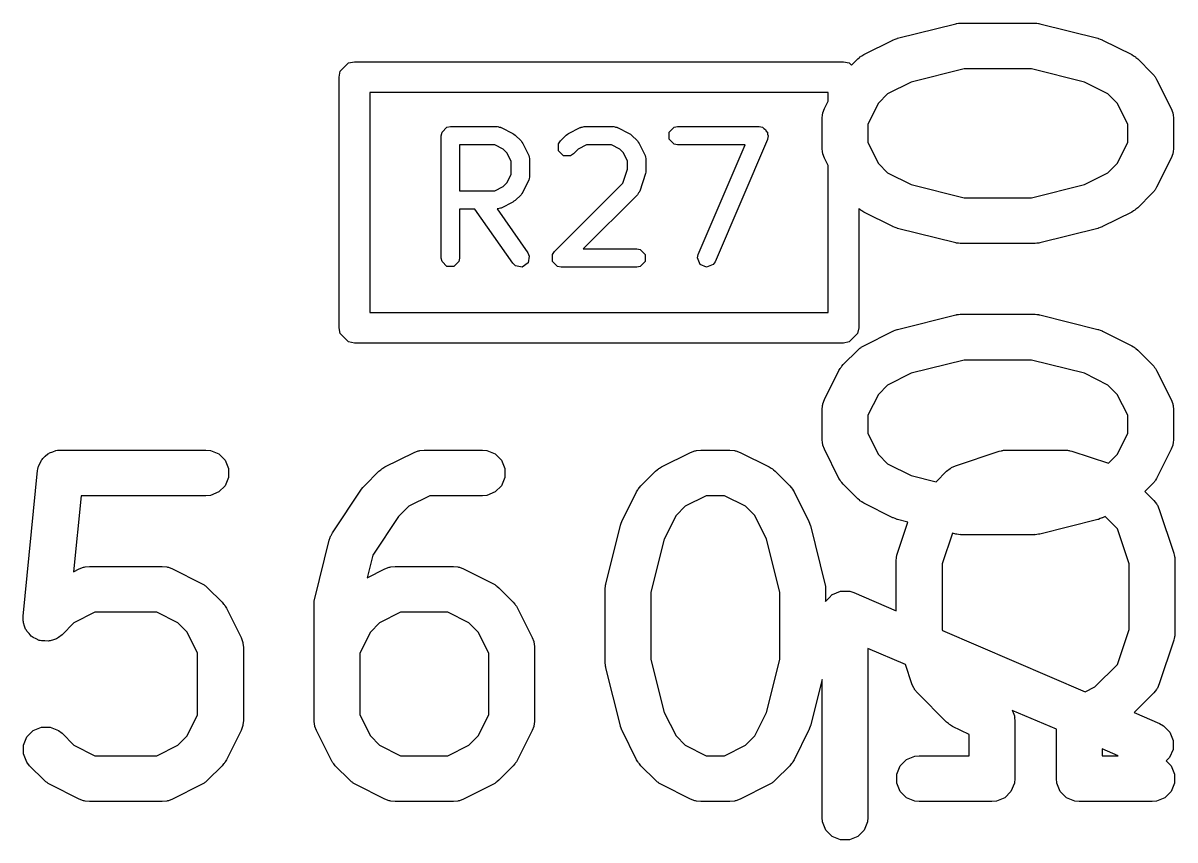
# Model space of a CAD drawing. Header units: millimetres. Extents: x 129 to 276, y -185 to -58.
# Drawn here: x 151.116 to 154.885, y -85.835 to -83.163 of the extents above; entities that cross this region are included whole.
import ezdxf

# ---------------------------------------------------------------- set-up
doc = ezdxf.new("R2010")
doc.units = ezdxf.units.MM
doc.layers.add('F.Fab', color=9, linetype='CONTINUOUS', true_color=0xafafaf)

msp = doc.modelspace()

# ---------------------------------------------------------------- linework, layer by layer
at = {"layer": 'F.Fab', "linetype": 'CONTINUOUS'}
for p, q in [((153.977105, -83.212953), (154.167581, -83.165334)), ((154.167581, -83.165334), (154.170117, -83.164958)), ((154.170117, -83.164958), (154.171139, -83.164536)), ((154.171139, -83.164536), (154.176651, -83.163993)), ((154.176651, -83.163993), (154.182125, -83.163184)), ((154.182125, -83.163184), (154.183217, -83.163346)), ((154.183217, -83.163346), (154.185771, -83.163095)), ((154.185771, -83.163095), (154.423866, -83.163095)), ((154.423866, -83.163095), (154.426419, -83.163346)), ((154.426419, -83.163346), (154.427512, -83.163184)), ((154.427512, -83.163184), (154.432985, -83.163993)), ((154.432985, -83.163993), (154.438498, -83.164536)), ((154.438498, -83.164536), (154.439519, -83.164958)), ((154.439519, -83.164958), (154.442056, -83.165334)), ((154.442056, -83.165334), (154.632532, -83.212953)), ((153.866516, -83.266251), (153.961754, -83.218632)), ((153.961754, -83.218632), (153.962823, -83.218222)), ((153.962823, -83.218222), (153.963259, -83.2179)), ((153.963259, -83.2179), (153.969395, -83.215707)), ((153.969395, -83.215707), (153.975485, -83.213377)), ((153.975485, -83.213377), (153.976025, -83.213338)), ((153.976025, -83.213338), (153.977105, -83.212953)), ((154.632532, -83.212953), (154.633611, -83.213338)), ((154.633611, -83.213338), (154.634151, -83.213377)), ((154.634151, -83.213377), (154.640232, -83.215704)), ((154.640232, -83.215704), (154.646378, -83.2179)), ((154.646378, -83.2179), (154.646813, -83.218222)), ((154.646813, -83.218222), (154.647883, -83.218632)), ((154.647883, -83.218632), (154.743121, -83.266251)), ((153.826326, -83.300998), (153.847024, -83.2803)), ((153.847024, -83.2803), (153.852773, -83.275581)), ((153.852773, -83.275581), (153.854073, -83.274083)), ((153.854073, -83.274083), (153.856332, -83.272661)), ((153.856332, -83.272661), (153.858389, -83.270973)), ((153.858389, -83.270973), (153.860216, -83.270215)), ((153.860216, -83.270215), (153.866516, -83.266251)), ((154.743121, -83.266251), (154.749417, -83.270214)), ((154.749417, -83.270214), (154.751247, -83.270972)), ((154.751247, -83.270972), (154.753305, -83.272661)), ((154.753305, -83.272661), (154.755564, -83.274083)), ((154.755564, -83.274083), (154.756863, -83.275581)), ((154.756863, -83.275581), (154.762612, -83.280299)), ((154.762612, -83.280299), (154.810232, -83.327918)), ((152.15, -83.34), (152.153806, -83.320866)), ((152.153806, -83.320866), (152.180866, -83.293806)), ((152.180866, -83.293806), (152.2, -83.29)), ((152.2, -83.29), (153.8, -83.29)), ((153.8, -83.29), (153.819134, -83.293806)), ((153.819134, -83.293806), (153.826326, -83.300998)), ((154.195005, -83.313095), (154.021471, -83.356478)), ((154.414632, -83.313095), (154.195005, -83.313095)), ((154.588166, -83.356478), (154.414632, -83.313095)), ((152.15, -84.16), (152.15, -83.34)), ((154.021471, -83.356478), (153.944484, -83.394972)), ((154.665153, -83.394972), (154.588166, -83.356478)), ((154.810232, -83.327918), (154.81495, -83.333667)), ((154.81495, -83.333667), (154.81645, -83.334968)), ((154.81645, -83.334968), (154.817872, -83.337227)), ((154.817872, -83.337227), (154.81956, -83.339284)), ((154.81956, -83.339284), (154.820317, -83.341111)), ((154.820317, -83.341111), (154.824282, -83.347411)), ((154.824282, -83.347411), (154.871901, -83.442649)), ((152.25, -83.39), (152.25, -84.11)), ((153.75, -83.39), (152.25, -83.39)), ((153.75, -83.418123), (153.75, -83.39)), ((153.944484, -83.394972), (153.914077, -83.425379)), ((154.695561, -83.425379), (154.665153, -83.394972)), ((153.737737, -83.442649), (153.75, -83.418123)), ((153.914077, -83.425379), (153.879819, -83.493895)), ((154.729819, -83.493895), (154.695561, -83.425379)), ((153.729819, -83.47619), (153.73126, -83.461558)), ((153.729819, -83.571428), (153.729819, -83.47619)), ((153.73126, -83.461558), (153.732291, -83.459068)), ((153.732291, -83.459068), (153.732482, -83.456381)), ((153.732482, -83.456381), (153.737737, -83.442649)), ((154.871901, -83.442649), (154.877156, -83.45638)), ((154.877156, -83.45638), (154.877347, -83.459069)), ((154.877347, -83.459069), (154.878378, -83.461558)), ((154.878378, -83.461558), (154.879819, -83.47619)), ((154.879819, -83.47619), (154.879819, -83.571428)), ((152.48657, -83.520446), (152.502805, -83.504211)), ((152.502805, -83.504211), (152.514286, -83.501927)), ((152.514286, -83.501927), (152.666667, -83.501927)), ((152.666667, -83.501927), (152.668141, -83.50222)), ((152.668141, -83.50222), (152.668793, -83.502003)), ((152.668793, -83.502003), (152.673429, -83.503272)), ((152.673429, -83.503272), (152.678148, -83.504211)), ((152.678148, -83.504211), (152.678634, -83.504697)), ((152.678634, -83.504697), (152.680084, -83.505094)), ((152.680084, -83.505094), (152.718179, -83.524142)), ((152.900869, -83.524142), (152.938965, -83.505094)), ((152.938965, -83.505094), (152.940413, -83.504697)), ((152.940413, -83.504697), (152.9409, -83.504211)), ((152.9409, -83.504211), (152.945611, -83.503273)), ((152.945611, -83.503273), (152.950255, -83.502002)), ((152.950255, -83.502002), (152.950908, -83.502219)), ((152.950908, -83.502219), (152.952381, -83.501927)), ((152.952381, -83.501927), (153.047619, -83.501927)), ((153.047619, -83.501927), (153.049093, -83.50222)), ((153.049093, -83.50222), (153.049745, -83.502003)), ((153.049745, -83.502003), (153.054381, -83.503272)), ((153.054381, -83.503272), (153.0591, -83.504211)), ((153.0591, -83.504211), (153.059586, -83.504697)), ((153.059586, -83.504697), (153.061036, -83.505094)), ((153.061036, -83.505094), (153.099131, -83.524142)), ((153.229426, -83.520446), (153.245661, -83.504211)), ((153.245661, -83.504211), (153.257142, -83.501927)), ((153.257142, -83.501927), (153.523809, -83.501927)), ((153.523809, -83.501927), (153.524057, -83.501976)), ((153.524057, -83.501976), (153.524174, -83.50193)), ((153.524174, -83.50193), (153.524477, -83.502059)), ((153.524477, -83.502059), (153.53529, -83.504211)), ((153.53529, -83.504211), (153.539634, -83.508555)), ((153.539634, -83.508555), (153.54528, -83.510975)), ((153.54528, -83.510975), (153.54743, -83.516351)), ((153.879819, -83.493895), (153.879819, -83.553723)), ((154.729819, -83.553723), (154.729819, -83.493895)), ((152.484286, -83.531927), (152.48657, -83.520446)), ((152.484286, -83.931927), (152.484286, -83.531927)), ((152.718179, -83.524142), (152.721982, -83.527094)), ((152.721982, -83.527094), (152.725975, -83.529762)), ((152.725975, -83.529762), (152.745023, -83.548809)), ((152.745023, -83.548809), (152.747699, -83.552815)), ((152.867522, -83.558541), (152.874025, -83.548808)), ((152.874025, -83.548808), (152.893073, -83.529761)), ((152.893073, -83.529761), (152.897072, -83.527089)), ((152.897072, -83.527089), (152.900869, -83.524142)), ((153.099131, -83.524142), (153.102927, -83.527089)), ((153.102927, -83.527089), (153.106927, -83.529761)), ((153.106927, -83.529761), (153.125974, -83.548808)), ((153.125974, -83.548808), (153.128645, -83.552805)), ((153.229426, -83.543408), (153.229426, -83.520446)), ((153.245661, -83.559643), (153.229426, -83.543408)), ((153.551383, -83.543745), (153.379954, -83.943745)), ((153.54743, -83.516351), (153.551525, -83.520446)), ((153.551435, -83.543497), (153.551383, -83.543745)), ((153.551525, -83.543408), (153.551435, -83.543497)), ((153.551525, -83.520446), (153.551525, -83.526587)), ((153.551525, -83.526587), (153.553807, -83.532292)), ((153.553807, -83.532292), (153.551525, -83.543074)), ((153.551525, -83.543074), (153.551525, -83.543408)), ((152.659584, -83.561927), (152.544286, -83.561927)), ((152.544286, -83.561927), (152.544286, -83.711451)), ((152.686991, -83.57563), (152.659584, -83.561927)), ((152.699153, -83.587793), (152.686991, -83.57563)), ((152.712857, -83.6152), (152.699153, -83.587793)), ((152.747699, -83.552815), (152.750642, -83.556606)), ((152.750642, -83.556606), (152.76969, -83.594702)), ((152.867521, -83.581501), (152.867522, -83.558541)), ((152.883757, -83.597738), (152.867521, -83.581501)), ((152.932055, -83.575631), (152.916451, -83.591236)), ((152.959464, -83.561927), (152.932055, -83.575631)), ((153.040536, -83.561927), (152.959464, -83.561927)), ((153.067942, -83.57563), (153.040536, -83.561927)), ((153.080106, -83.587794), (153.067942, -83.57563)), ((153.093809, -83.615199), (153.080106, -83.587794)), ((153.128645, -83.552805), (153.131595, -83.556606)), ((153.131595, -83.556606), (153.150642, -83.594702)), ((153.257142, -83.561927), (153.245661, -83.559643)), ((153.478313, -83.561927), (153.257142, -83.561927)), ((153.324806, -83.920109), (153.478313, -83.561927)), ((153.73126, -83.58606), (153.729819, -83.571428)), ((153.732291, -83.588549), (153.73126, -83.58606)), ((153.732482, -83.591237), (153.732291, -83.588549)), ((153.879819, -83.553723), (153.914077, -83.622239)), ((154.695561, -83.622238), (154.729819, -83.553723)), ((154.877347, -83.588548), (154.877156, -83.591238)), ((154.878378, -83.58606), (154.877347, -83.588548)), ((154.879819, -83.571428), (154.878378, -83.58606)), ((152.712857, -83.658177), (152.712857, -83.6152)), ((152.76969, -83.594702), (152.770086, -83.59615)), ((152.770086, -83.59615), (152.770573, -83.596637)), ((152.770573, -83.596637), (152.77151, -83.601348)), ((152.77151, -83.601348), (152.772782, -83.605992)), ((152.772782, -83.605992), (152.772564, -83.606645)), ((152.772564, -83.606645), (152.772857, -83.608118)), ((152.772857, -83.608118), (152.772857, -83.66526)), ((152.906717, -83.597739), (152.883757, -83.597738)), ((152.916451, -83.591236), (152.906717, -83.597739)), ((153.093809, -83.641343), (153.093809, -83.615199)), ((153.150642, -83.594702), (153.151038, -83.59615)), ((153.151038, -83.59615), (153.151525, -83.596637)), ((153.151525, -83.596637), (153.152463, -83.601356)), ((153.152463, -83.601356), (153.153733, -83.605992)), ((153.153733, -83.605992), (153.153515, -83.606643)), ((153.153515, -83.606643), (153.153809, -83.608118)), ((153.153809, -83.608118), (153.153809, -83.646213)), ((153.737737, -83.604969), (153.732482, -83.591237)), ((153.75, -83.629495), (153.737737, -83.604969)), ((153.914077, -83.622239), (153.944484, -83.652646)), ((154.665153, -83.652645), (154.695561, -83.622238)), ((154.871901, -83.604969), (154.824282, -83.700207)), ((154.877156, -83.591238), (154.871901, -83.604969)), ((152.699153, -83.685584), (152.712857, -83.658177)), ((153.078539, -83.687152), (153.093809, -83.641343)), ((153.15227, -83.655699), (153.133223, -83.712843)), ((153.15287, -83.650928), (153.15227, -83.655699)), ((153.153809, -83.646213), (153.15287, -83.650928)), ((153.75, -84.11), (153.75, -83.629495)), ((153.944484, -83.652646), (154.021471, -83.691139)), ((154.588166, -83.691139), (154.665153, -83.652645)), ((152.659584, -83.711451), (152.686991, -83.697747)), ((152.686991, -83.697747), (152.699153, -83.685584)), ((152.76969, -83.678676), (152.750642, -83.716772)), ((152.770086, -83.677227), (152.76969, -83.678676)), ((152.770573, -83.676741), (152.770086, -83.677227)), ((152.77151, -83.672029), (152.770573, -83.676741)), ((152.772782, -83.667386), (152.77151, -83.672029)), ((152.772857, -83.66526), (152.772564, -83.666732)), ((152.772564, -83.666732), (152.772782, -83.667386)), ((152.854977, -83.910714), (153.078539, -83.687152)), ((154.021471, -83.691139), (154.195005, -83.734523)), ((154.414632, -83.734523), (154.588166, -83.691139)), ((154.824282, -83.700207), (154.820317, -83.706506)), ((152.544286, -83.711451), (152.659584, -83.711451)), ((152.745023, -83.724569), (152.725975, -83.743616)), ((152.747699, -83.720562), (152.745023, -83.724569)), ((152.750642, -83.716772), (152.747699, -83.720562)), ((153.125975, -83.724569), (152.948616, -83.901927)), ((153.126809, -83.723319), (153.125975, -83.724569)), ((153.127425, -83.723012), (153.126809, -83.723319)), ((153.129809, -83.71883), (153.127425, -83.723012)), ((153.132478, -83.714836), (153.129809, -83.71883)), ((153.133223, -83.712843), (153.132478, -83.714149)), ((153.132478, -83.714149), (153.132478, -83.714836)), ((154.195005, -83.734523), (154.414632, -83.734523)), ((154.810232, -83.7197), (154.762612, -83.767319)), ((154.81495, -83.71395), (154.810232, -83.7197)), ((154.81645, -83.71265), (154.81495, -83.71395)), ((154.817872, -83.71039), (154.81645, -83.71265)), ((154.81956, -83.708334), (154.817872, -83.71039)), ((154.820317, -83.706506), (154.81956, -83.708334)), ((152.593904, -83.771451), (152.544286, -83.771451)), ((152.544286, -83.771451), (152.544286, -83.931927)), ((152.71828, -83.94913), (152.593904, -83.771451)), ((152.668141, -83.771157), (152.667085, -83.771367)), ((152.667085, -83.771367), (152.767434, -83.914723)), ((152.668793, -83.771375), (152.668141, -83.771157)), ((152.673429, -83.770105), (152.668793, -83.771375)), ((152.678148, -83.769167), (152.673429, -83.770105)), ((152.678634, -83.76868), (152.678148, -83.769167)), ((152.680084, -83.768284), (152.678634, -83.76868)), ((152.718179, -83.749236), (152.680084, -83.768284)), ((152.721982, -83.746283), (152.718179, -83.749236)), ((152.725975, -83.743616), (152.721982, -83.746283)), ((153.852773, -83.772036), (153.85, -83.76976)), ((153.85, -83.76976), (153.85, -84.16)), ((153.854073, -83.773535), (153.852773, -83.772036)), ((153.856332, -83.774956), (153.854073, -83.773535)), ((153.858389, -83.776645), (153.856332, -83.774956)), ((153.860216, -83.777402), (153.858389, -83.776645)), ((153.866516, -83.781367), (153.860216, -83.777402)), ((154.749417, -83.777403), (154.743121, -83.781367)), ((154.751247, -83.776646), (154.749417, -83.777403)), ((154.753305, -83.774956), (154.751247, -83.776646)), ((154.755564, -83.773535), (154.753305, -83.774956)), ((154.756863, -83.772036), (154.755564, -83.773535)), ((154.762612, -83.767319), (154.756863, -83.772036)), ((153.961754, -83.828986), (153.866516, -83.781367)), ((154.743121, -83.781367), (154.647883, -83.828986)), ((153.962823, -83.829395), (153.961754, -83.828986)), ((153.963259, -83.829718), (153.962823, -83.829395)), ((153.969395, -83.83191), (153.963259, -83.829718)), ((153.975485, -83.834241), (153.969395, -83.83191)), ((153.976025, -83.834279), (153.975485, -83.834241)), ((153.977105, -83.834665), (153.976025, -83.834279)), ((154.167581, -83.882284), (153.977105, -83.834665)), ((154.632532, -83.834665), (154.442056, -83.882284)), ((154.633611, -83.834279), (154.632532, -83.834665)), ((154.634151, -83.834241), (154.633611, -83.834279)), ((154.640232, -83.831913), (154.634151, -83.834241)), ((154.646378, -83.829718), (154.640232, -83.831913)), ((154.646813, -83.829395), (154.646378, -83.829718)), ((154.647883, -83.828986), (154.646813, -83.829395)), ((154.170117, -83.882659), (154.167581, -83.882284)), ((154.171139, -83.883082), (154.170117, -83.882659)), ((154.176651, -83.883624), (154.171139, -83.883082)), ((154.182125, -83.884434), (154.176651, -83.883624)), ((154.183217, -83.884271), (154.182125, -83.884434)), ((154.185771, -83.884523), (154.183217, -83.884271)), ((154.423866, -83.884523), (154.185771, -83.884523)), ((154.426419, -83.884271), (154.423866, -83.884523)), ((154.427512, -83.884434), (154.426419, -83.884271)), ((154.432985, -83.883624), (154.427512, -83.884434)), ((154.438498, -83.883082), (154.432985, -83.883624)), ((154.439519, -83.882659), (154.438498, -83.883082)), ((154.442056, -83.882284), (154.439519, -83.882659)), ((152.767434, -83.914723), (152.772146, -83.925438)), ((152.772146, -83.925438), (152.768156, -83.948049)), ((152.848474, -83.920446), (152.848476, -83.920443)), ((152.848474, -83.943408), (152.848474, -83.920446)), ((152.848476, -83.920443), (152.854977, -83.910714)), ((152.948616, -83.901927), (153.123809, -83.901927)), ((153.123809, -83.901927), (153.13529, -83.904211)), ((153.13529, -83.904211), (153.151525, -83.920446)), ((153.151525, -83.920446), (153.151525, -83.943408)), ((153.322382, -83.931562), (153.324806, -83.920109)), ((152.48657, -83.943408), (152.484286, -83.931927)), ((152.502805, -83.959643), (152.48657, -83.943408)), ((152.525767, -83.959643), (152.502805, -83.959643)), ((152.542002, -83.943408), (152.525767, -83.959643)), ((152.544286, -83.931927), (152.542002, -83.943408)), ((152.726735, -83.957226), (152.71828, -83.94913)), ((152.749345, -83.961216), (152.726735, -83.957226)), ((152.768156, -83.948049), (152.749345, -83.961216)), ((152.864709, -83.959643), (152.848474, -83.943408)), ((152.87619, -83.961927), (152.864709, -83.959643)), ((153.123809, -83.961927), (152.87619, -83.961927)), ((153.13529, -83.959643), (153.123809, -83.961927)), ((153.151525, -83.943408), (153.13529, -83.959643)), ((153.330909, -83.952879), (153.322382, -83.931562)), ((153.352015, -83.961925), (153.330909, -83.952879)), ((153.373332, -83.953398), (153.352015, -83.961925)), ((153.379954, -83.943745), (153.373332, -83.953398)), ((152.25, -84.11), (153.75, -84.11)), ((154.170117, -84.117339), (154.171139, -84.116917)), ((154.171139, -84.116917), (154.176651, -84.116374)), ((154.176651, -84.116374), (154.182125, -84.115565)), ((154.182125, -84.115565), (154.183217, -84.115727)), ((154.183217, -84.115727), (154.185771, -84.115476)), ((154.185771, -84.115476), (154.423866, -84.115476)), ((154.423866, -84.115476), (154.426419, -84.115727)), ((154.426419, -84.115727), (154.427512, -84.115565)), ((154.427512, -84.115565), (154.432985, -84.116374)), ((154.432985, -84.116374), (154.438498, -84.116917)), ((154.438498, -84.116917), (154.439519, -84.117339)), ((153.977105, -84.165334), (154.167581, -84.117715)), ((154.167581, -84.117715), (154.170117, -84.117339)), ((154.439519, -84.117339), (154.442056, -84.117715)), ((154.442056, -84.117715), (154.632532, -84.165334)), ((152.153806, -84.179134), (152.15, -84.16)), ((152.180866, -84.206194), (152.153806, -84.179134)), ((153.846194, -84.179134), (153.819134, -84.206194)), ((153.85, -84.16), (153.846194, -84.179134)), ((153.866516, -84.218632), (153.961754, -84.171013)), ((153.961754, -84.171013), (153.962823, -84.170603)), ((153.962823, -84.170603), (153.963259, -84.170281)), ((153.963259, -84.170281), (153.969395, -84.168088)), ((153.969395, -84.168088), (153.975485, -84.165758)), ((153.975485, -84.165758), (153.976025, -84.165719)), ((153.976025, -84.165719), (153.977105, -84.165334)), ((154.632532, -84.165334), (154.633611, -84.165719)), ((154.633611, -84.165719), (154.634151, -84.165758)), ((154.634151, -84.165758), (154.640232, -84.168085)), ((154.640232, -84.168085), (154.646378, -84.170281)), ((154.646378, -84.170281), (154.646813, -84.170603)), ((154.646813, -84.170603), (154.647883, -84.171013)), ((154.647883, -84.171013), (154.743121, -84.218632)), ((152.2, -84.21), (152.180866, -84.206194)), ((153.8, -84.21), (152.2, -84.21)), ((153.819134, -84.206194), (153.8, -84.21)), ((153.847024, -84.232681), (153.852773, -84.227962)), ((153.852773, -84.227962), (153.854073, -84.226464)), ((153.854073, -84.226464), (153.856332, -84.225042)), ((153.856332, -84.225042), (153.858389, -84.223354)), ((153.858389, -84.223354), (153.860216, -84.222596)), ((153.860216, -84.222596), (153.866516, -84.218632)), ((154.743121, -84.218632), (154.749417, -84.222595)), ((154.749417, -84.222595), (154.751247, -84.223353)), ((154.751247, -84.223353), (154.753305, -84.225042)), ((154.753305, -84.225042), (154.755564, -84.226464)), ((154.755564, -84.226464), (154.756863, -84.227962)), ((154.756863, -84.227962), (154.762612, -84.23268)), ((153.799405, -84.2803), (153.847024, -84.232681)), ((154.195005, -84.265476), (154.021471, -84.308859)), ((154.414632, -84.265476), (154.195005, -84.265476)), ((154.588166, -84.308859), (154.414632, -84.265476)), ((154.762612, -84.23268), (154.810232, -84.280299)), ((153.737737, -84.39503), (153.785356, -84.299792)), ((153.785356, -84.299792), (153.78932, -84.293492)), ((153.78932, -84.293492), (153.790078, -84.291665)), ((153.790078, -84.291665), (153.791766, -84.289608)), ((153.791766, -84.289608), (153.793188, -84.287349)), ((153.793188, -84.287349), (153.794686, -84.286049)), ((153.794686, -84.286049), (153.799405, -84.2803)), ((154.810232, -84.280299), (154.81495, -84.286048)), ((154.81495, -84.286048), (154.81645, -84.287349)), ((154.81645, -84.287349), (154.817872, -84.289608)), ((154.817872, -84.289608), (154.81956, -84.291665)), ((154.81956, -84.291665), (154.820317, -84.293492)), ((154.820317, -84.293492), (154.824282, -84.299792)), ((154.824282, -84.299792), (154.871901, -84.39503)), ((154.021471, -84.308859), (153.944484, -84.347353)), ((154.665153, -84.347353), (154.588166, -84.308859)), ((153.914077, -84.37776), (153.879819, -84.446276)), ((153.944484, -84.347353), (153.914077, -84.37776)), ((154.695561, -84.37776), (154.665153, -84.347353)), ((154.729819, -84.446276), (154.695561, -84.37776)), ((153.729819, -84.428571), (153.73126, -84.413939)), ((153.73126, -84.413939), (153.732291, -84.411449)), ((153.732291, -84.411449), (153.732482, -84.408762)), ((153.732482, -84.408762), (153.737737, -84.39503)), ((154.871901, -84.39503), (154.877156, -84.408761)), ((154.877156, -84.408761), (154.877347, -84.41145)), ((154.877347, -84.41145), (154.878378, -84.413939)), ((154.878378, -84.413939), (154.879819, -84.428571)), ((153.729819, -84.523809), (153.729819, -84.428571)), ((153.879819, -84.446276), (153.879819, -84.506104)), ((154.729819, -84.506104), (154.729819, -84.446276)), ((154.879819, -84.428571), (154.879819, -84.523809)), ((153.73126, -84.538441), (153.729819, -84.523809)), ((153.879819, -84.506104), (153.914077, -84.57462)), ((154.695561, -84.574619), (154.729819, -84.506104)), ((154.879819, -84.523809), (154.878378, -84.538441)), ((151.199915, -84.571013), (151.202839, -84.568622)), ((151.202839, -84.568622), (151.213336, -84.565454)), ((151.213336, -84.565454), (151.223463, -84.56126)), ((151.223463, -84.56126), (151.229068, -84.560707)), ((151.229068, -84.560707), (151.230855, -84.560169)), ((151.230855, -84.560169), (151.232683, -84.560351)), ((151.232683, -84.560351), (151.238095, -84.559819)), ((151.238095, -84.559819), (151.714285, -84.559819)), ((151.714285, -84.559819), (151.728917, -84.56126)), ((151.728917, -84.56126), (151.755953, -84.572459)), ((152.299792, -84.615356), (152.39503, -84.567737)), ((152.39503, -84.567737), (152.408761, -84.562482)), ((152.408761, -84.562482), (152.41145, -84.56229)), ((152.41145, -84.56229), (152.413939, -84.56126)), ((152.413939, -84.56126), (152.428571, -84.559819)), ((152.428571, -84.559819), (152.619047, -84.559819)), ((152.619047, -84.559819), (152.633679, -84.56126)), ((152.633679, -84.56126), (152.660715, -84.572459)), ((153.204554, -84.615356), (153.299792, -84.567737)), ((153.299792, -84.567737), (153.313523, -84.562482)), ((153.313523, -84.562482), (153.316212, -84.56229)), ((153.316212, -84.56229), (153.318701, -84.56126)), ((153.318701, -84.56126), (153.333333, -84.559819)), ((153.333333, -84.559819), (153.428571, -84.559819)), ((153.428571, -84.559819), (153.443203, -84.56126)), ((153.443203, -84.56126), (153.445692, -84.562291)), ((153.445692, -84.562291), (153.44838, -84.562482)), ((153.44838, -84.562482), (153.462112, -84.567737)), ((153.462112, -84.567737), (153.55735, -84.615356)), ((153.732291, -84.54093), (153.73126, -84.538441)), ((153.732482, -84.543618), (153.732291, -84.54093)), ((153.737737, -84.55735), (153.732482, -84.543618)), ((153.785356, -84.652588), (153.737737, -84.55735)), ((154.166759, -84.611287), (154.309615, -84.563668)), ((154.309615, -84.563668), (154.31687, -84.562018)), ((154.31687, -84.562018), (154.318701, -84.56126)), ((154.318701, -84.56126), (154.321354, -84.560998)), ((154.321354, -84.560998), (154.323952, -84.560408)), ((154.323952, -84.560408), (154.325926, -84.560548)), ((154.325926, -84.560548), (154.333333, -84.559819)), ((154.333333, -84.559819), (154.523809, -84.559819)), ((154.523809, -84.559819), (154.531214, -84.560548)), ((154.531214, -84.560548), (154.533189, -84.560408)), ((154.533189, -84.560408), (154.535786, -84.560998)), ((154.535786, -84.560998), (154.538441, -84.56126)), ((154.538441, -84.56126), (154.540272, -84.562018)), ((154.540272, -84.562018), (154.547526, -84.563668)), ((154.547526, -84.563668), (154.666764, -84.603414)), ((154.871901, -84.55735), (154.824282, -84.652588)), ((154.877156, -84.543619), (154.871901, -84.55735)), ((154.877347, -84.540929), (154.877156, -84.543619)), ((154.878378, -84.538441), (154.877347, -84.540929)), ((151.166357, -84.61294), (151.171539, -84.60328)), ((151.171539, -84.60328), (151.175735, -84.593151)), ((151.175735, -84.593151), (151.178406, -84.590479)), ((151.178406, -84.590479), (151.180191, -84.587153)), ((151.180191, -84.587153), (151.188673, -84.580212)), ((151.188673, -84.580212), (151.196427, -84.572459)), ((151.196427, -84.572459), (151.199915, -84.571013)), ((151.755953, -84.572459), (151.776645, -84.593151)), ((151.776645, -84.593151), (151.787844, -84.620187)), ((152.660715, -84.572459), (152.681407, -84.593151)), ((152.681407, -84.593151), (152.692606, -84.620187)), ((153.914077, -84.57462), (153.944484, -84.605027)), ((153.944484, -84.605027), (154.021471, -84.64352)), ((154.666764, -84.603414), (154.695561, -84.574619)), ((151.115848, -85.103546), (151.163467, -84.627356)), ((151.163467, -84.627356), (151.164536, -84.622023)), ((151.164536, -84.620187), (151.165249, -84.618464)), ((151.164536, -84.622023), (151.164536, -84.620187)), ((151.165249, -84.618464), (151.166357, -84.61294)), ((151.787844, -84.620187), (151.787844, -84.649451)), ((152.232681, -84.677024), (152.2803, -84.629405)), ((152.2803, -84.629405), (152.286049, -84.624686)), ((152.286049, -84.624686), (152.287349, -84.623188)), ((152.287349, -84.623188), (152.289608, -84.621766)), ((152.289608, -84.621766), (152.291665, -84.620078)), ((152.291665, -84.620078), (152.293492, -84.61932)), ((152.293492, -84.61932), (152.299792, -84.615356)), ((152.692606, -84.620187), (152.692606, -84.649451)), ((153.137443, -84.677024), (153.185062, -84.629405)), ((153.185062, -84.629405), (153.190811, -84.624686)), ((153.190811, -84.624686), (153.192111, -84.623188)), ((153.192111, -84.623188), (153.19437, -84.621766)), ((153.19437, -84.621766), (153.196427, -84.620078)), ((153.196427, -84.620078), (153.198254, -84.61932)), ((153.198254, -84.61932), (153.204554, -84.615356)), ((153.55735, -84.615356), (153.563649, -84.61932)), ((153.563649, -84.61932), (153.565477, -84.620078)), ((153.565477, -84.620078), (153.567533, -84.621766)), ((153.567533, -84.621766), (153.569793, -84.623188)), ((153.569793, -84.623188), (153.571092, -84.624686)), ((153.571092, -84.624686), (153.576842, -84.629405)), ((153.576842, -84.629405), (153.624461, -84.677024)), ((154.021471, -84.64352), (154.102956, -84.663891)), ((154.102956, -84.663891), (154.137443, -84.629405)), ((154.137443, -84.629405), (154.148808, -84.620077)), ((154.148808, -84.620077), (154.151298, -84.619045)), ((154.151298, -84.619045), (154.153333, -84.617281)), ((154.153333, -84.617281), (154.166759, -84.611287)), ((151.776645, -84.676487), (151.755953, -84.697179)), ((151.787844, -84.649451), (151.776645, -84.676487)), ((152.227842, -84.68292), (152.232626, -84.677079)), ((152.232626, -84.677079), (152.232647, -84.677064)), ((152.232647, -84.677064), (152.232681, -84.677024)), ((152.681407, -84.676487), (152.660715, -84.697179)), ((152.692606, -84.649451), (152.681407, -84.676487)), ((153.132724, -84.682773), (153.137443, -84.677024)), ((153.624461, -84.677024), (153.629179, -84.682773)), ((153.78932, -84.658887), (153.785356, -84.652588)), ((153.790078, -84.660715), (153.78932, -84.658887)), ((153.791766, -84.662771), (153.790078, -84.660715)), ((153.793188, -84.665031), (153.791766, -84.662771)), ((153.794686, -84.66633), (153.793188, -84.665031)), ((153.799405, -84.67208), (153.794686, -84.66633)), ((153.847024, -84.719699), (153.799405, -84.67208)), ((154.810232, -84.672081), (154.786303, -84.696009)), ((154.81495, -84.666331), (154.810232, -84.672081)), ((154.81645, -84.665031), (154.81495, -84.666331)), ((154.817872, -84.662771), (154.81645, -84.665031)), ((154.81956, -84.660715), (154.817872, -84.662771)), ((154.820317, -84.658887), (154.81956, -84.660715)), ((154.824282, -84.652588), (154.820317, -84.658887)), ((151.305969, -84.709819), (151.28115, -84.958009)), ((151.714285, -84.709819), (151.305969, -84.709819)), ((151.728917, -84.708378), (151.714285, -84.709819)), ((151.755953, -84.697179), (151.728917, -84.708378)), ((152.128072, -84.831311), (152.22331, -84.688454)), ((152.22331, -84.688454), (152.223344, -84.688411)), ((152.223344, -84.688411), (152.223354, -84.688389)), ((152.223354, -84.688389), (152.227842, -84.68292)), ((152.446276, -84.709819), (152.37776, -84.744077)), ((152.619047, -84.709819), (152.446276, -84.709819)), ((152.633679, -84.708378), (152.619047, -84.709819)), ((152.660715, -84.697179), (152.633679, -84.708378)), ((153.075775, -84.791754), (153.123394, -84.696516)), ((153.123394, -84.696516), (153.127358, -84.690216)), ((153.127358, -84.690216), (153.128116, -84.688389)), ((153.128116, -84.688389), (153.129804, -84.686332)), ((153.129804, -84.686332), (153.131226, -84.684073)), ((153.131226, -84.684073), (153.132724, -84.682773)), ((153.351038, -84.709819), (153.282522, -84.744077)), ((153.410866, -84.709819), (153.351038, -84.709819)), ((153.479382, -84.744077), (153.410866, -84.709819)), ((153.629179, -84.682773), (153.630678, -84.684073)), ((153.630678, -84.684073), (153.632099, -84.686332)), ((153.632099, -84.686332), (153.633788, -84.688389)), ((153.633788, -84.688389), (153.634545, -84.690216)), ((153.634545, -84.690216), (153.63851, -84.696516)), ((153.63851, -84.696516), (153.686129, -84.791754)), ((153.852773, -84.724417), (153.847024, -84.719699)), ((154.786303, -84.696009), (154.814937, -84.724643)), ((152.37776, -84.744077), (152.343998, -84.777838)), ((153.282522, -84.744077), (153.252115, -84.774484)), ((153.509789, -84.774484), (153.479382, -84.744077)), ((153.854073, -84.725916), (153.852773, -84.724417)), ((153.856332, -84.727337), (153.854073, -84.725916)), ((153.858389, -84.729026), (153.856332, -84.727337)), ((153.860216, -84.729783), (153.858389, -84.729026)), ((153.866516, -84.733748), (153.860216, -84.729783)), ((153.961754, -84.781367), (153.866516, -84.733748)), ((154.814937, -84.724643), (154.824265, -84.736008)), ((154.824265, -84.736008), (154.825296, -84.738498)), ((154.825296, -84.738498), (154.827061, -84.740533)), ((154.827061, -84.740533), (154.833055, -84.753959)), ((154.833055, -84.753959), (154.880674, -84.896815)), ((152.343998, -84.777838), (152.260086, -84.903707)), ((153.072847, -84.799404), (153.075043, -84.793259)), ((153.075043, -84.793259), (153.075365, -84.792823)), ((153.075365, -84.792823), (153.075775, -84.791754)), ((153.252115, -84.774484), (153.213621, -84.851471)), ((153.548282, -84.851471), (153.509789, -84.774484)), ((153.686129, -84.791754), (153.686538, -84.792823)), ((153.686538, -84.792823), (153.686861, -84.793259)), ((153.686861, -84.793259), (153.689053, -84.799395)), ((153.962823, -84.781776), (153.961754, -84.781367)), ((153.963259, -84.782099), (153.962823, -84.781776)), ((153.969395, -84.784291), (153.963259, -84.782099)), ((153.975485, -84.786622), (153.969395, -84.784291)), ((153.976025, -84.78666), (153.975485, -84.786622)), ((153.977105, -84.787046), (153.976025, -84.78666)), ((153.976468, -84.896816), (154.010292, -84.795342)), ((154.010292, -84.795342), (153.977105, -84.787046)), ((154.632532, -84.787046), (154.442056, -84.834665)), ((154.633611, -84.78666), (154.632532, -84.787046)), ((154.634151, -84.786622), (154.633611, -84.78666)), ((154.640232, -84.784294), (154.634151, -84.786622)), ((154.646378, -84.782099), (154.640232, -84.784294)), ((154.646813, -84.781776), (154.646378, -84.782099)), ((154.647883, -84.781367), (154.646813, -84.781776)), ((154.655647, -84.777485), (154.647883, -84.781367)), ((154.696352, -84.81819), (154.655647, -84.777485)), ((152.123765, -84.839389), (152.128072, -84.831311)), ((153.022477, -84.997581), (153.070096, -84.807105)), ((153.070096, -84.807105), (153.070481, -84.806025)), ((153.070481, -84.806025), (153.07052, -84.805486)), ((153.07052, -84.805486), (153.072847, -84.799404)), ((153.689053, -84.799395), (153.691384, -84.805485)), ((153.691384, -84.805485), (153.691422, -84.806025)), ((153.691422, -84.806025), (153.691808, -84.807105)), ((153.691808, -84.807105), (153.739427, -84.997581)), ((154.156242, -84.83183), (154.122619, -84.932703)), ((154.167581, -84.834665), (154.156242, -84.83183)), ((154.734523, -84.932703), (154.696352, -84.81819)), ((152.070096, -85.0452), (152.117715, -84.854724)), ((152.117715, -84.854724), (152.120795, -84.846101)), ((152.120795, -84.846101), (152.121155, -84.844285)), ((152.121155, -84.844285), (152.122033, -84.842637)), ((152.122033, -84.842637), (152.122662, -84.840878)), ((152.122662, -84.840878), (152.123765, -84.839389)), ((153.213621, -84.851471), (153.170238, -85.025005)), ((153.591666, -85.025005), (153.548282, -84.851471)), ((154.170117, -84.83504), (154.167581, -84.834665)), ((154.171139, -84.835463), (154.170117, -84.83504)), ((154.176651, -84.836005), (154.171139, -84.835463)), ((154.182125, -84.836815), (154.176651, -84.836005)), ((154.183217, -84.836652), (154.182125, -84.836815)), ((154.185771, -84.836904), (154.183217, -84.836652)), ((154.423866, -84.836904), (154.185771, -84.836904)), ((154.426419, -84.836652), (154.423866, -84.836904)), ((154.427512, -84.836815), (154.426419, -84.836652)), ((154.432985, -84.836005), (154.427512, -84.836815)), ((154.438498, -84.835463), (154.432985, -84.836005)), ((154.439519, -84.83504), (154.438498, -84.835463)), ((154.442056, -84.834665), (154.439519, -84.83504)), ((152.260086, -84.903707), (152.241562, -84.977804)), ((153.973208, -84.911153), (153.973798, -84.908555)), ((153.973798, -84.908555), (153.97406, -84.905901)), ((153.97406, -84.905901), (153.974818, -84.904069)), ((153.974818, -84.904069), (153.976468, -84.896816)), ((154.880674, -84.896815), (154.882323, -84.90407)), ((154.882323, -84.90407), (154.883082, -84.905901)), ((154.883082, -84.905901), (154.883343, -84.908554)), ((154.883343, -84.908554), (154.883934, -84.911152)), ((151.299792, -84.948689), (151.313523, -84.943434)), ((151.313523, -84.943434), (151.316212, -84.943242)), ((151.316212, -84.943242), (151.318701, -84.942212)), ((151.318701, -84.942212), (151.333333, -84.940771)), ((151.333333, -84.940771), (151.571428, -84.940771)), ((151.571428, -84.940771), (151.58606, -84.942212)), ((151.58606, -84.942212), (151.588549, -84.943243)), ((151.588549, -84.943243), (151.591237, -84.943434)), ((151.591237, -84.943434), (151.604969, -84.948689)), ((152.299792, -84.948689), (152.313523, -84.943434)), ((152.313523, -84.943434), (152.316212, -84.943242)), ((152.316212, -84.943242), (152.318701, -84.942212)), ((152.318701, -84.942212), (152.333333, -84.940771)), ((152.333333, -84.940771), (152.523809, -84.940771)), ((152.523809, -84.940771), (152.538441, -84.942212)), ((152.538441, -84.942212), (152.54093, -84.943243)), ((152.54093, -84.943243), (152.543618, -84.943434)), ((152.543618, -84.943434), (152.55735, -84.948689)), ((153.972619, -84.920533), (153.973348, -84.913127)), ((153.972619, -85.085554), (153.972619, -84.920533)), ((153.973348, -84.913127), (153.973208, -84.911153)), ((154.122619, -84.932703), (154.122619, -85.146457)), ((154.734523, -85.146458), (154.734523, -84.932703)), ((154.883934, -84.911152), (154.883793, -84.913126)), ((154.883793, -84.913126), (154.884523, -84.920533)), ((154.884523, -84.920533), (154.884523, -85.158628)), ((151.28115, -84.958009), (151.299792, -84.948689)), ((151.604969, -84.948689), (151.700207, -84.996308)), ((152.241562, -84.977804), (152.299792, -84.948689)), ((152.55735, -84.948689), (152.652588, -84.996308)), ((151.700207, -84.996308), (151.706506, -85.000272)), ((151.706506, -85.000272), (151.708334, -85.00103)), ((151.708334, -85.00103), (151.71039, -85.002718)), ((151.71039, -85.002718), (151.71265, -85.00414)), ((151.71265, -85.00414), (151.713949, -85.005638)), ((151.713949, -85.005638), (151.719699, -85.010357)), ((151.719699, -85.010357), (151.767318, -85.057976)), ((152.652588, -84.996308), (152.658887, -85.000272)), ((152.658887, -85.000272), (152.660715, -85.00103)), ((152.660715, -85.00103), (152.662771, -85.002718)), ((152.662771, -85.002718), (152.665031, -85.00414)), ((152.665031, -85.00414), (152.66633, -85.005638)), ((152.66633, -85.005638), (152.67208, -85.010357)), ((152.67208, -85.010357), (152.719699, -85.057976)), ((153.020238, -85.015771), (153.020489, -85.013217)), ((153.020238, -85.253866), (153.020238, -85.015771)), ((153.020327, -85.012125), (153.021136, -85.006651)), ((153.020489, -85.013217), (153.020327, -85.012125)), ((153.021136, -85.006651), (153.021679, -85.001139)), ((153.021679, -85.001139), (153.022101, -85.000117)), ((153.022101, -85.000117), (153.022477, -84.997581)), ((153.739427, -84.997581), (153.739802, -85.000117)), ((153.739802, -85.000117), (153.740225, -85.001139)), ((153.740225, -85.001139), (153.740767, -85.006651)), ((153.740767, -85.006651), (153.741577, -85.012125)), ((153.741577, -85.012125), (153.741414, -85.013217)), ((153.741414, -85.013217), (153.741666, -85.015771)), ((153.741666, -85.015771), (153.741666, -85.055484)), ((153.777097, -85.0271), (153.790187, -85.021679)), ((153.790187, -85.021679), (153.790653, -85.021679)), ((153.790653, -85.021679), (153.791085, -85.021506)), ((153.791085, -85.021506), (153.805265, -85.021679)), ((153.805265, -85.021679), (153.819451, -85.021679)), ((153.819451, -85.021679), (153.819881, -85.021857)), ((151.767318, -85.057976), (151.772036, -85.063725)), ((152.067946, -85.059744), (152.068755, -85.05427)), ((152.068755, -85.05427), (152.069298, -85.048758)), ((152.069298, -85.048758), (152.06972, -85.047736)), ((152.06972, -85.047736), (152.070096, -85.0452)), ((152.719699, -85.057976), (152.724417, -85.063725)), ((153.170238, -85.025005), (153.170238, -85.244632)), ((153.591666, -85.244632), (153.591666, -85.025005)), ((153.741666, -85.055484), (153.742459, -85.05357)), ((153.742459, -85.05357), (153.742787, -85.053241)), ((153.742787, -85.053241), (153.742971, -85.052813)), ((153.742971, -85.052813), (153.753131, -85.042897)), ((153.753131, -85.042897), (153.763151, -85.032878)), ((153.763151, -85.032878), (153.763581, -85.032699)), ((153.763581, -85.032699), (153.763915, -85.032374)), ((153.763915, -85.032374), (153.777097, -85.0271)), ((153.819881, -85.021857), (153.820346, -85.021863)), ((153.820346, -85.021863), (153.834363, -85.026302)), ((153.834363, -85.026302), (153.972619, -85.085554)), ((151.351038, -85.090771), (151.282522, -85.125029)), ((151.553723, -85.090771), (151.351038, -85.090771)), ((151.622239, -85.125029), (151.553723, -85.090771)), ((151.772036, -85.063725), (151.773535, -85.065025)), ((151.773535, -85.065025), (151.774956, -85.067284)), ((151.774956, -85.067284), (151.776645, -85.069341)), ((151.776645, -85.069341), (151.777402, -85.071168)), ((151.777402, -85.071168), (151.781367, -85.077468)), ((151.781367, -85.077468), (151.828986, -85.172706)), ((152.067857, -85.06339), (152.068108, -85.060836)), ((152.067857, -85.444342), (152.067857, -85.06339)), ((152.068108, -85.060836), (152.067946, -85.059744)), ((152.351038, -85.090771), (152.282522, -85.125029)), ((152.506104, -85.090771), (152.351038, -85.090771)), ((152.57462, -85.125029), (152.506104, -85.090771)), ((152.724417, -85.063725), (152.725916, -85.065025)), ((152.725916, -85.065025), (152.727337, -85.067284)), ((152.727337, -85.067284), (152.729026, -85.069341)), ((152.729026, -85.069341), (152.729783, -85.071168)), ((152.729783, -85.071168), (152.733748, -85.077468)), ((152.733748, -85.077468), (152.781367, -85.172706)), ((151.115826, -85.118249), (151.115848, -85.103546)), ((151.116917, -85.121864), (151.115826, -85.118249)), ((151.116917, -85.12564), (151.116917, -85.121864)), ((151.121111, -85.135765), (151.116917, -85.12564)), ((151.282522, -85.125029), (151.243509, -85.164042)), ((151.652646, -85.155436), (151.622239, -85.125029)), ((152.282522, -85.125029), (152.252115, -85.155436)), ((152.605027, -85.155436), (152.57462, -85.125029)), ((151.124279, -85.146265), (151.121111, -85.135765)), ((151.12667, -85.149188), (151.124279, -85.146265)), ((151.128116, -85.152677), (151.12667, -85.149188)), ((151.135869, -85.16043), (151.128116, -85.152677)), ((151.14281, -85.168913), (151.135869, -85.16043)), ((151.146136, -85.170697), (151.14281, -85.168913)), ((151.148808, -85.173369), (151.146136, -85.170697)), ((151.243509, -85.164042), (151.232144, -85.173369)), ((151.686904, -85.223952), (151.652646, -85.155436)), ((152.252115, -85.155436), (152.217857, -85.223952)), ((152.639285, -85.223952), (152.605027, -85.155436)), ((154.122619, -85.146457), (154.123934, -85.150404)), ((154.123934, -85.150404), (154.591138, -85.350634)), ((154.696352, -85.260971), (154.734523, -85.146458)), ((154.883343, -85.170606), (154.883082, -85.17326)), ((154.883934, -85.168009), (154.883343, -85.170606)), ((154.884523, -85.158628), (154.883793, -85.166034)), ((154.883793, -85.166034), (154.883934, -85.168009)), ((151.158935, -85.177564), (151.148808, -85.173369)), ((151.168597, -85.182747), (151.158935, -85.177564)), ((151.172356, -85.183122), (151.168597, -85.182747)), ((151.175845, -85.184568), (151.172356, -85.183122)), ((151.186806, -85.184568), (151.175845, -85.184568)), ((151.197716, -85.185659), (151.186806, -85.184568)), ((151.201332, -85.184568), (151.197716, -85.185659)), ((151.205107, -85.184568), (151.201332, -85.184568)), ((151.215232, -85.180373), (151.205107, -85.184568)), ((151.225732, -85.177206), (151.215232, -85.180373)), ((151.228655, -85.174814), (151.225732, -85.177206)), ((151.232144, -85.173369), (151.228655, -85.174814)), ((151.828986, -85.172706), (151.834241, -85.186437)), ((151.834241, -85.186437), (151.834432, -85.189126)), ((151.834432, -85.189126), (151.835463, -85.191615)), ((151.835463, -85.191615), (151.836904, -85.206247)), ((151.836904, -85.206247), (151.836904, -85.444342)), ((152.781367, -85.172706), (152.786622, -85.186437)), ((152.786622, -85.186437), (152.786813, -85.189126)), ((152.786813, -85.189126), (152.787844, -85.191615)), ((152.787844, -85.191615), (152.789285, -85.206247)), ((152.789285, -85.206247), (152.789285, -85.444342)), ((154.002933, -85.261741), (153.879819, -85.208978)), ((153.879819, -85.208978), (153.879819, -85.761904)), ((154.880674, -85.182346), (154.833055, -85.325202)), ((154.882323, -85.17509), (154.880674, -85.182346)), ((154.883082, -85.17326), (154.882323, -85.17509)), ((151.686904, -85.426637), (151.686904, -85.223952)), ((152.217857, -85.223952), (152.217857, -85.426637)), ((152.639285, -85.426637), (152.639285, -85.223952)), ((153.170238, -85.244632), (153.213621, -85.418166)), ((153.548282, -85.418166), (153.591666, -85.244632)), ((153.020489, -85.256419), (153.020238, -85.253866)), ((153.020327, -85.257512), (153.020489, -85.256419)), ((153.021136, -85.262985), (153.020327, -85.257512)), ((153.021679, -85.268498), (153.021136, -85.262985)), ((153.022101, -85.269519), (153.021679, -85.268498)), ((153.022477, -85.272056), (153.022101, -85.269519)), ((153.070096, -85.462532), (153.022477, -85.272056)), ((154.024087, -85.325202), (154.002933, -85.261741)), ((154.622239, -85.335084), (154.696352, -85.260971)), ((153.729819, -85.310488), (153.691808, -85.462532)), ((153.729819, -85.761904), (153.729819, -85.310488)), ((154.030081, -85.338627), (154.024087, -85.325202)), ((154.031846, -85.340662), (154.030081, -85.338627)), ((154.032878, -85.343153), (154.031846, -85.340662)), ((154.042205, -85.354518), (154.032878, -85.343153)), ((154.137443, -85.449756), (154.042205, -85.354518)), ((154.591138, -85.350634), (154.622239, -85.335084)), ((154.814937, -85.354518), (154.750516, -85.418938)), ((154.824265, -85.343153), (154.814937, -85.354518)), ((154.825296, -85.340662), (154.824265, -85.343153)), ((154.827061, -85.338628), (154.825296, -85.340662)), ((154.833055, -85.325202), (154.827061, -85.338628)), ((151.652645, -85.495153), (151.686904, -85.426637)), ((152.217857, -85.426637), (152.252115, -85.495153)), ((152.605026, -85.495153), (152.639285, -85.426637)), ((153.213621, -85.418166), (153.252115, -85.495153)), ((153.509788, -85.495153), (153.548282, -85.418166)), ((154.496428, -85.473239), (154.352293, -85.411466)), ((154.352293, -85.411466), (154.354671, -85.418602)), ((154.354671, -85.418602), (154.359273, -85.42971)), ((154.359273, -85.42971), (154.359649, -85.433535)), ((154.359649, -85.433535), (154.360125, -85.434961)), ((154.360125, -85.434961), (154.359984, -85.436936)), ((154.750516, -85.418938), (154.834363, -85.454873)), ((151.148809, -85.477219), (151.175845, -85.466021)), ((151.175845, -85.466021), (151.205108, -85.466021)), ((151.205108, -85.466021), (151.232144, -85.47722)), ((151.834241, -85.464152), (151.828986, -85.477883)), ((151.834432, -85.461462), (151.834241, -85.464152)), ((151.835463, -85.458974), (151.834432, -85.461462)), ((151.836904, -85.444342), (151.835463, -85.458974)), ((152.069298, -85.458974), (152.067857, -85.444342)), ((152.070329, -85.461463), (152.069298, -85.458974)), ((152.07052, -85.464151), (152.070329, -85.461463)), ((152.075775, -85.477883), (152.07052, -85.464151)), ((152.786622, -85.464152), (152.781367, -85.477883)), ((152.786813, -85.461462), (152.786622, -85.464152)), ((152.787844, -85.458974), (152.786813, -85.461462)), ((152.789285, -85.444342), (152.787844, -85.458974)), ((153.070481, -85.463611), (153.070096, -85.462532)), ((153.07052, -85.464151), (153.070481, -85.463611)), ((153.072847, -85.470232), (153.07052, -85.464151)), ((153.075043, -85.476378), (153.072847, -85.470232)), ((153.689053, -85.470241), (153.686861, -85.476378)), ((153.691384, -85.464152), (153.689053, -85.470241)), ((153.691422, -85.463611), (153.691384, -85.464152)), ((153.691808, -85.462532), (153.691422, -85.463611)), ((154.143193, -85.454476), (154.137443, -85.449756)), ((154.144492, -85.455973), (154.143193, -85.454476)), ((154.146746, -85.457392), (154.144492, -85.455973)), ((154.148808, -85.459084), (154.146746, -85.457392)), ((154.15064, -85.459842), (154.148808, -85.459084)), ((154.156935, -85.463805), (154.15064, -85.459842)), ((154.210714, -85.490694), (154.156935, -85.463805)), ((154.359984, -85.436936), (154.360714, -85.444342)), ((154.360714, -85.444342), (154.360714, -85.634819)), ((154.496428, -85.634819), (154.496428, -85.473239)), ((154.834363, -85.454873), (154.847244, -85.461961)), ((154.847244, -85.461961), (154.867682, -85.482905)), ((151.116917, -85.524948), (151.128116, -85.497912)), ((151.128116, -85.497912), (151.148809, -85.477219)), ((151.232144, -85.47722), (151.24351, -85.486548)), ((151.24351, -85.486548), (151.282522, -85.525561)), ((151.622238, -85.525561), (151.652645, -85.495153)), ((151.828986, -85.477883), (151.781367, -85.573121)), ((152.123394, -85.573121), (152.075775, -85.477883)), ((152.252115, -85.495153), (152.282522, -85.525561)), ((152.574619, -85.525561), (152.605026, -85.495153)), ((152.781367, -85.477883), (152.733748, -85.573121)), ((153.075365, -85.476813), (153.075043, -85.476378)), ((153.075775, -85.477883), (153.075365, -85.476813)), ((153.123394, -85.573121), (153.075775, -85.477883)), ((153.252115, -85.495153), (153.282522, -85.525561)), ((153.479381, -85.525561), (153.509788, -85.495153)), ((153.686129, -85.477883), (153.63851, -85.573121)), ((153.686538, -85.476813), (153.686129, -85.477883)), ((153.686861, -85.476378), (153.686538, -85.476813)), ((154.210714, -85.559819), (154.210714, -85.490694)), ((154.867682, -85.482905), (154.87855, -85.510075)), ((154.87855, -85.510075), (154.878194, -85.539336)), ((151.116917, -85.554211), (151.116917, -85.524948)), ((151.282522, -85.525561), (151.351038, -85.559819)), ((151.553723, -85.559819), (151.622238, -85.525561)), ((152.282522, -85.525561), (152.351038, -85.559819)), ((152.506104, -85.559819), (152.574619, -85.525561)), ((153.282522, -85.525561), (153.351038, -85.559819)), ((153.410866, -85.559819), (153.479381, -85.525561)), ((154.698448, -85.559819), (154.646428, -85.537524)), ((154.646428, -85.537524), (154.646428, -85.559819)), ((154.878194, -85.539336), (154.866666, -85.566234)), ((151.128115, -85.581247), (151.116917, -85.554211)), ((151.137442, -85.592612), (151.128115, -85.581247)), ((151.351038, -85.559819), (151.553723, -85.559819)), ((151.772036, -85.586863), (151.767318, -85.592613)), ((151.773535, -85.585564), (151.772036, -85.586863)), ((151.774956, -85.583305), (151.773535, -85.585564)), ((151.776646, -85.581247), (151.774956, -85.583305)), ((151.777403, -85.579417), (151.776646, -85.581247)), ((151.781367, -85.573121), (151.777403, -85.579417)), ((152.127357, -85.579417), (152.123394, -85.573121)), ((152.128115, -85.581247), (152.127357, -85.579417)), ((152.129804, -85.583305), (152.128115, -85.581247)), ((152.131226, -85.585564), (152.129804, -85.583305)), ((152.132724, -85.586863), (152.131226, -85.585564)), ((152.137442, -85.592612), (152.132724, -85.586863)), ((152.351038, -85.559819), (152.506104, -85.559819)), ((152.724417, -85.586863), (152.719699, -85.592613)), ((152.725916, -85.585564), (152.724417, -85.586863)), ((152.727337, -85.583305), (152.725916, -85.585564)), ((152.729027, -85.581247), (152.727337, -85.583305)), ((152.729784, -85.579417), (152.729027, -85.581247)), ((152.733748, -85.573121), (152.729784, -85.579417)), ((153.127357, -85.579417), (153.123394, -85.573121)), ((153.128115, -85.581247), (153.127357, -85.579417)), ((153.129804, -85.583305), (153.128115, -85.581247)), ((153.131226, -85.585564), (153.129804, -85.583305)), ((153.132724, -85.586863), (153.131226, -85.585564)), ((153.137442, -85.592612), (153.132724, -85.586863)), ((153.351038, -85.559819), (153.410866, -85.559819)), ((153.629179, -85.586863), (153.624461, -85.592613)), ((153.630678, -85.585564), (153.629179, -85.586863)), ((153.632099, -85.583305), (153.630678, -85.585564)), ((153.633789, -85.581247), (153.632099, -85.583305)), ((153.634546, -85.579417), (153.633789, -85.581247)), ((153.63851, -85.573121), (153.634546, -85.579417)), ((153.985259, -85.593151), (154.005951, -85.572459)), ((154.005951, -85.572459), (154.032987, -85.56126)), ((154.032987, -85.56126), (154.047619, -85.559819)), ((154.047619, -85.559819), (154.210714, -85.559819)), ((154.646428, -85.559819), (154.698448, -85.559819)), ((154.866666, -85.566234), (154.855683, -85.576951)), ((154.855683, -85.576951), (154.871883, -85.593151)), ((151.185061, -85.640232), (151.137442, -85.592612)), ((151.767318, -85.592613), (151.7197, -85.640232)), ((152.185061, -85.640232), (152.137442, -85.592612)), ((152.719699, -85.592613), (152.672081, -85.640232)), ((153.185061, -85.640232), (153.137442, -85.592612)), ((153.624461, -85.592613), (153.576843, -85.640232)), ((153.97406, -85.620187), (153.985259, -85.593151)), ((153.97406, -85.649451), (153.97406, -85.620187)), ((154.871883, -85.593151), (154.883082, -85.620187)), ((154.883082, -85.620187), (154.883082, -85.649451)), ((151.19081, -85.64495), (151.185061, -85.640232)), ((151.192111, -85.64645), (151.19081, -85.64495)), ((151.19437, -85.647872), (151.192111, -85.64645)), ((151.196427, -85.64956), (151.19437, -85.647872)), ((151.198254, -85.650317), (151.196427, -85.64956)), ((151.204554, -85.654282), (151.198254, -85.650317)), ((151.299792, -85.701901), (151.204554, -85.654282)), ((151.700207, -85.654282), (151.604969, -85.701901)), ((151.706506, -85.650317), (151.700207, -85.654282)), ((151.708334, -85.64956), (151.706506, -85.650317)), ((151.71039, -85.647872), (151.708334, -85.64956)), ((151.71265, -85.64645), (151.71039, -85.647872)), ((151.71395, -85.64495), (151.71265, -85.64645)), ((151.7197, -85.640232), (151.71395, -85.64495)), ((152.19081, -85.64495), (152.185061, -85.640232)), ((152.192111, -85.64645), (152.19081, -85.64495)), ((152.19437, -85.647872), (152.192111, -85.64645)), ((152.196427, -85.64956), (152.19437, -85.647872)), ((152.198254, -85.650317), (152.196427, -85.64956)), ((152.204554, -85.654282), (152.198254, -85.650317)), ((152.299792, -85.701901), (152.204554, -85.654282)), ((152.652588, -85.654282), (152.55735, -85.701901)), ((152.658887, -85.650317), (152.652588, -85.654282)), ((152.660715, -85.64956), (152.658887, -85.650317)), ((152.662771, -85.647872), (152.660715, -85.64956)), ((152.665031, -85.64645), (152.662771, -85.647872)), ((152.666331, -85.64495), (152.665031, -85.64645)), ((152.672081, -85.640232), (152.666331, -85.64495)), ((153.19081, -85.64495), (153.185061, -85.640232)), ((153.192111, -85.64645), (153.19081, -85.64495)), ((153.19437, -85.647872), (153.192111, -85.64645)), ((153.196427, -85.64956), (153.19437, -85.647872)), ((153.198254, -85.650317), (153.196427, -85.64956)), ((153.204554, -85.654282), (153.198254, -85.650317)), ((153.299792, -85.701901), (153.204554, -85.654282)), ((153.55735, -85.654282), (153.462112, -85.701901)), ((153.563649, -85.650317), (153.55735, -85.654282)), ((153.565477, -85.64956), (153.563649, -85.650317)), ((153.567533, -85.647872), (153.565477, -85.64956)), ((153.569793, -85.64645), (153.567533, -85.647872)), ((153.571093, -85.64495), (153.569793, -85.64645)), ((153.576843, -85.640232), (153.571093, -85.64495)), ((153.985259, -85.676487), (153.97406, -85.649451)), ((154.359273, -85.649451), (154.348074, -85.676487)), ((154.360714, -85.634819), (154.359273, -85.649451)), ((154.497869, -85.649451), (154.496428, -85.634819)), ((154.509068, -85.676487), (154.497869, -85.649451)), ((154.883082, -85.649451), (154.871883, -85.676487)), ((154.005951, -85.697179), (153.985259, -85.676487)), ((154.032987, -85.708378), (154.005951, -85.697179)), ((154.327382, -85.697179), (154.300346, -85.708378)), ((154.348074, -85.676487), (154.327382, -85.697179)), ((154.52976, -85.697179), (154.509068, -85.676487)), ((154.556796, -85.708378), (154.52976, -85.697179)), ((154.851191, -85.697179), (154.824155, -85.708378)), ((154.871883, -85.676487), (154.851191, -85.697179)), ((151.313523, -85.707156), (151.299792, -85.701901)), ((151.316212, -85.707347), (151.313523, -85.707156)), ((151.318701, -85.708378), (151.316212, -85.707347)), ((151.333333, -85.709819), (151.318701, -85.708378)), ((151.571428, -85.709819), (151.333333, -85.709819)), ((151.58606, -85.708378), (151.571428, -85.709819)), ((151.588549, -85.707346), (151.58606, -85.708378)), ((151.591237, -85.707156), (151.588549, -85.707346)), ((151.604969, -85.701901), (151.591237, -85.707156)), ((152.313523, -85.707156), (152.299792, -85.701901)), ((152.316212, -85.707347), (152.313523, -85.707156)), ((152.318701, -85.708378), (152.316212, -85.707347)), ((152.333333, -85.709819), (152.318701, -85.708378)), ((152.523809, -85.709819), (152.333333, -85.709819)), ((152.538441, -85.708378), (152.523809, -85.709819)), ((152.54093, -85.707346), (152.538441, -85.708378)), ((152.543618, -85.707156), (152.54093, -85.707346)), ((152.55735, -85.701901), (152.543618, -85.707156)), ((153.313523, -85.707156), (153.299792, -85.701901)), ((153.316212, -85.707347), (153.313523, -85.707156)), ((153.318701, -85.708378), (153.316212, -85.707347)), ((153.333333, -85.709819), (153.318701, -85.708378)), ((153.428571, -85.709819), (153.333333, -85.709819)), ((153.443203, -85.708378), (153.428571, -85.709819)), ((153.445692, -85.707346), (153.443203, -85.708378)), ((153.44838, -85.707156), (153.445692, -85.707346)), ((153.462112, -85.701901), (153.44838, -85.707156)), ((154.047619, -85.709819), (154.032987, -85.708378)), ((154.285714, -85.709819), (154.047619, -85.709819)), ((154.300346, -85.708378), (154.285714, -85.709819)), ((154.571428, -85.709819), (154.556796, -85.708378)), ((154.809523, -85.709819), (154.571428, -85.709819)), ((154.824155, -85.708378), (154.809523, -85.709819)), ((153.73126, -85.776536), (153.729819, -85.761904)), ((153.879819, -85.761904), (153.878378, -85.776536)), ((153.742459, -85.803572), (153.73126, -85.776536)), ((153.763151, -85.824264), (153.742459, -85.803572)), ((153.867179, -85.803572), (153.846487, -85.824264)), ((153.878378, -85.776536), (153.867179, -85.803572)), ((153.790187, -85.835463), (153.763151, -85.824264)), ((153.819451, -85.835463), (153.790187, -85.835463)), ((153.846487, -85.824264), (153.819451, -85.835463))]:
    msp.add_line(p, q, dxfattribs=at)

doc.saveas('drawing.dxf')
